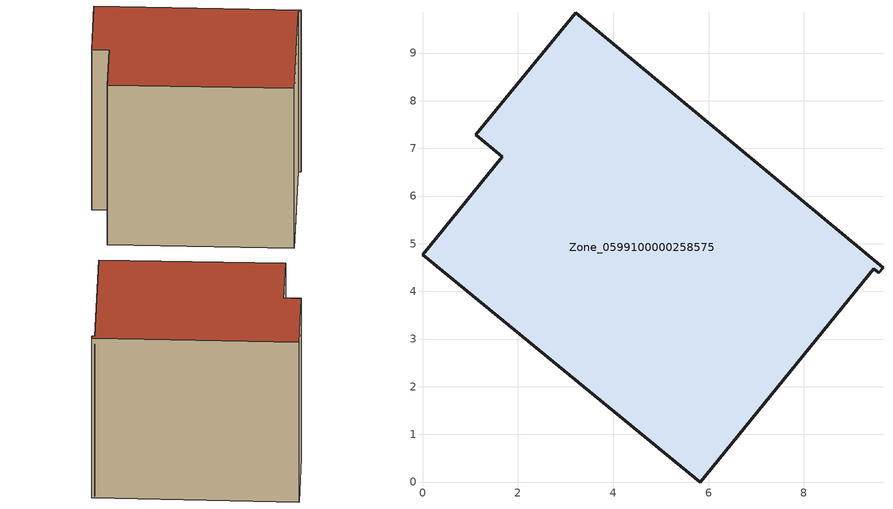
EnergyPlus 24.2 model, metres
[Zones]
Zone_0599100000258575
 floor ground (C_G): 3.21,9.84 9.66,4.5 9.57,4.39 9.47,4.47 5.83,0 0,4.77 1.67,6.82 1.12,7.28 z0
 wall outside (C_F): 5.83,0 9.47,4.47 9.57,4.39 9.66,4.5 3.21,9.84 1.12,7.28 1.67,6.82 0,4.77 5.83,0 z0:7.62
 roof outside (C_R): 1.67,6.82 0,4.77 5.83,0 9.47,4.47 9.57,4.39 9.66,4.5 3.21,9.84 1.12,7.28 z7.62
[BUILDING]
Pand.0599100000258575: North Axis=0; Terrain=City; Loads Convergence Tolerance Value=0.04; Temperature Convergence Tolerance Value=0.4; Solar Distribution=FullExterior; Maximum Number of Warmup Days=25; Minimum Number of Warmup Days=1
[Site:Location]
Rotterdam.The.Hague.AP_ZH_NLD Design_Conditions: Latitude=51.96; Longitude=4.45; Time Zone=1; Elevation=-4.5
[SITE:GROUNDTEMPERATURE:BUILDINGSURFACE]
18, 18, 18, 18, 18, 18, 18, 18, 18, 18, 18, 18
[MATERIAL] Thermal Absorptance=0.9; Solar Absorptance=0.7; Visible Absorptance=0.7
Name | Roughness | Thickness | Conductivity | Density | Specific Heat
G.TI.1946-1964 | MediumSmooth | 0.15 | 1 | 540 | 1210
F.TI.1946-1964 | Rough | 0.3 | 0.857143 | 1920 | 840
R.TI.1946-1964 | MediumRough | 0.2 | 0.277778 | 1500 | 1000
[CONSTRUCTION]
C_G: G.TI.1946-1964
C_F: F.TI.1946-1964
C_R: R.TI.1946-1964
[ZONE]
Zone_0599100000258575: Type=1; Multiplier=1; Ceiling Height=Autocalculate; Volume=Autocalculate; Floor Area=autocalculate; Part of Total Floor Area=Yes
[ZONEINFILTRATION:DESIGNFLOWRATE]
Infil_Zone_0599100000258575: Zone or ZoneList or Space or SpaceList=Zone_0599100000258575; Schedule=AlwaysOn; Design Flow Rate Calculation Method=Flow/Area; Flow Rate per Floor Area=0.003; Constant Term Coefficient=1; Temperature Term Coefficient=0; Velocity Term Coefficient=0; Velocity Squared Term Coefficient=0
[HVACTEMPLATE:ZONE:IDEALLOADSAIRSYSTEM]
Zone_0599100000258575: Maximum Heating Supply Air Temperature=50; Minimum Cooling Supply Air Temperature=13; Maximum Heating Supply Air Humidity Ratio=0.0156; Minimum Cooling Supply Air Humidity Ratio=0.0077; Heating Limit=NoLimit; Cooling Limit=NoLimit; Dehumidification Control Type=ConstantSensibleHeatRatio; Cooling Sensible Heat Ratio=0.7; Dehumidification Setpoint=60; Humidification Control Type=None; Humidification Setpoint=30; Outdoor Air Method=None; Outdoor Air Flow Rate per Person=0.00944; Outdoor Air Flow Rate per Zone Floor Area=0; Outdoor Air Flow Rate per Zone=0; Demand Controlled Ventilation Type=None; Outdoor Air Economizer Type=NoEconomizer; Heat Recovery Type=None; Sensible Heat Recovery Effectiveness=0.7; Latent Heat Recovery Effectiveness=0.65
[ZONECONTROL:THERMOSTAT]
ThermostatControl_Zone_0599100000258575: Zone or ZoneList=Zone_0599100000258575; Control Type Schedule=DualSetpointControlType; Control 1=Thermostat_Zone_0599100000258575; Temperature Difference Between Cutout And Setpoint=0
[THERMOSTATSETPOINT:DUALSETPOINT]
Thermostat_Zone_0599100000258575: Heating Setpoint Temperature Schedule=HeatingSetpoint_Zone_0599100000258575; Cooling Setpoint Temperature Schedule=CoolingSetpoint_Zone_0599100000258575
[SCHEDULE:COMPACT]
HeatingSetpoint_Zone_0599100000258575: Through: 12/31, For: AllDays, Until: 24:00, 21
CoolingSetpoint_Zone_0599100000258575: Through: 12/31, For: AllDays, Until: 24:00, 24
DualSetpointControlType: Through: 12/31, For: AllDays, Until: 24:00, 4
AlwaysOn: Through: 12/31, For: AllDays, Until: 24:00, 1
